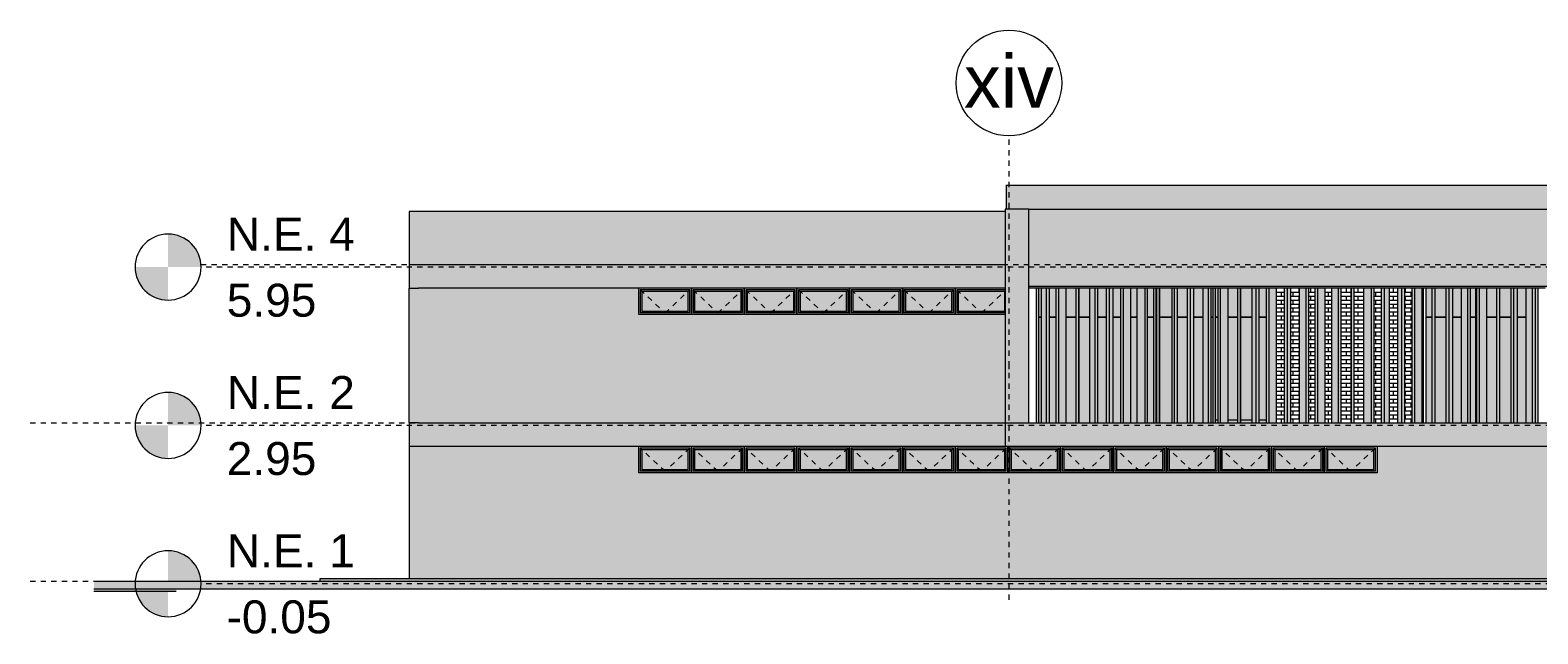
# Model space of a CAD drawing. Header units: metres. Extents: x 40 to 358, y -13 to 19.
# Drawn here: x 178.58 to 207.17, y -3 to 8.44 of the extents above; entities that cross this region are included whole.
import ezdxf

# ---------------------------------------------------------------- set-up
doc = ezdxf.new("R2010")
doc.units = ezdxf.units.M
for name, pattern in [('Eje', [0.015, 0.003, -0.003, 0.006, -0.003]), ('LineaDiscontinua-1_5mm', [0.003, 0.0015, -0.0015]), ('LíneaDeRejilla', [0.021, 0.012, -0.003, 0.003, -0.003])]:
    doc.linetypes.add(name, pattern=pattern)
for name, color, linetype, lineweight in [('A-MURO', 113, 'Continuous', 9), ('A-MURO-ACHU', 111, 'Continuous', 9), ('A-PISO', 51, 'Continuous', 9), ('A-PISO-ACHU', 8, 'Continuous', 9), ('A-TEXT-NIVL', 51, 'Continuous', 5), ('A-VENT', 1, 'Continuous', 5), ('A-VENT-CORT', 52, 'Continuous', 5), ('A-VENT-CORT-MARC', 51, 'Continuous', 5), ('S-REJI', 1, 'Continuous', 5), ('S-REJI-IDEN', 1, 'Continuous', 5)]:
    doc.layers.add(name, color=color, linetype=linetype, lineweight=lineweight)
doc.styles.add('Arial', font='arial.ttf', dxfattribs={"height": 0.625})
doc.styles.add('Arial_1', font='arial.ttf', dxfattribs={"height": 1})

# ---------------------------------------------------------------- blocks, each defined once
blk = doc.blocks.new('Ventana-1Cuerpo-Proyectante - 1000x500-1341010-Fachada Occidental-Via local')
at = {"layer": 'A-VENT'}
h = blk.add_hatch(color=256, dxfattribs=at)
h.paths.add_polyline_path([(-78.927, 0.05), (-78.927, 0.55), (-79.927, 0.55), (-79.927, 0.05), (-78.999, 0.05)], flags=0)
h.paths.add_polyline_path([(-78.999, 0.08), (-79.897, 0.08), (-79.897, 0.52), (-78.957, 0.52), (-78.957, 0.08)], flags=0)
h = blk.add_hatch(color=256, dxfattribs=at)
h.paths.add_polyline_path([(-78.999, 0.08), (-78.957, 0.08), (-78.957, 0.52), (-79.897, 0.52), (-79.897, 0.08)], flags=0)
h.paths.add_polyline_path([(-78.987, 0.11), (-79.867, 0.11), (-79.867, 0.49), (-78.987, 0.49), (-78.987, 0.195)], flags=0)
blk.add_hatch(color=256, dxfattribs=at).paths.add_polyline_path([(-79.487, 0.11), (-78.987, 0.11), (-78.987, 0.49), (-79.867, 0.49), (-79.867, 0.11)], flags=0)
for p, q in [((-79.927, 0.05), (-79.927, 0.55)), ((-79.897, 0.52), (-79.897, 0.08)), ((-78.957, 0.52), (-79.897, 0.52)), ((-79.867, 0.49), (-79.867, 0.11)), ((-78.987, 0.49), (-79.867, 0.49)), ((-78.987, 0.11), (-78.987, 0.49)), ((-78.957, 0.08), (-78.957, 0.52)), ((-78.927, 0.55), (-78.927, 0.05)), ((-78.957, 0.08), (-79.897, 0.08)), ((-78.987, 0.11), (-79.867, 0.11))]:
    blk.add_line(p, q, dxfattribs=at)
at = {"layer": 'A-VENT', "linetype": 'LineaDiscontinua-1_5mm'}
for p, q in [((-79.427, 0.08), (-79.897, 0.52)), ((-78.957, 0.52), (-79.427, 0.08))]:
    blk.add_line(p, q, dxfattribs=at)
blk = doc.blocks.new('Ventana-1Cuerpo-Proyectante - 1000x500-V789-Fachada Occidental-Via local')
at = {"layer": 'A-VENT'}
h = blk.add_hatch(color=256, dxfattribs=at)
h.paths.add_polyline_path([(-84.927, 0.05), (-84.927, 0.55), (-85.927, 0.55), (-85.927, 0.05)], flags=0)
h.paths.add_polyline_path([(-85.897, 0.08), (-85.897, 0.52), (-84.957, 0.52), (-84.957, 0.08)], flags=0)
h = blk.add_hatch(color=256, dxfattribs=at)
h.paths.add_polyline_path([(-84.987, 0.11), (-85.867, 0.11), (-85.867, 0.49), (-84.987, 0.49)], flags=0)
h.paths.add_polyline_path([(-85.397, 0.08), (-84.957, 0.08), (-84.957, 0.52), (-85.897, 0.52), (-85.897, 0.08)], flags=0)
blk.add_hatch(color=256, dxfattribs=at).paths.add_polyline_path([(-85.487, 0.11), (-84.987, 0.11), (-84.987, 0.49), (-85.867, 0.49), (-85.867, 0.11)], flags=0)
at = {"layer": 'A-VENT', "linetype": 'LineaDiscontinua-1_5mm'}
for p, q in [((-85.427, 0.08), (-85.897, 0.52)), ((-84.957, 0.52), (-85.427, 0.08))]:
    blk.add_line(p, q, dxfattribs=at)
at = {"layer": 'A-VENT'}
for p, q in [((-85.897, 0.52), (-85.897, 0.08)), ((-84.957, 0.52), (-85.897, 0.52)), ((-85.867, 0.49), (-85.867, 0.11)), ((-84.987, 0.49), (-85.867, 0.49)), ((-84.987, 0.11), (-84.987, 0.49)), ((-84.957, 0.08), (-84.957, 0.52)), ((-84.927, 0.55), (-84.927, 0.05)), ((-84.957, 0.08), (-85.897, 0.08)), ((-84.987, 0.11), (-85.867, 0.11))]:
    blk.add_line(p, q, dxfattribs=at)
blk = doc.blocks.new('Ventana-1Cuerpo-Proyectante - 1000x500-1353106-Fachada Occidental-Via local')
at = {"layer": 'A-VENT'}
for points in [[(-78.999, 3.05), (-78.978, 3.052), (-78.978, 3.08), (-79.897, 3.08), (-79.897, 3.52), (-78.978, 3.52), (-78.978, 3.55), (-79.927, 3.55), (-79.927, 3.05)], [(-78.987, 3.11), (-78.987, 3.49), (-79.867, 3.49), (-79.867, 3.11), (-78.999, 3.11)]]:
    blk.add_hatch(color=256, dxfattribs=at).paths.add_polyline_path(points, flags=0)
h = blk.add_hatch(color=256, dxfattribs=at)
h.paths.add_polyline_path([(-78.999, 3.08), (-78.978, 3.081), (-78.978, 3.52), (-79.897, 3.52), (-79.897, 3.08), (-79.457, 3.08)], flags=0)
h.paths.add_polyline_path([(-79.867, 3.11), (-79.867, 3.49), (-78.987, 3.49), (-78.987, 3.11), (-78.999, 3.11)], flags=0)
for p, q in [((-79.927, 3.05), (-79.927, 3.55)), ((-78.978, 3.52), (-79.897, 3.52)), ((-79.897, 3.52), (-79.897, 3.08)), ((-78.987, 3.49), (-79.867, 3.49)), ((-79.867, 3.49), (-79.867, 3.11)), ((-78.987, 3.11), (-78.987, 3.49)), ((-78.978, 3.08), (-79.897, 3.08)), ((-78.987, 3.11), (-79.867, 3.11))]:
    blk.add_line(p, q, dxfattribs=at)
at = {"layer": 'A-VENT', "linetype": 'LineaDiscontinua-1_5mm'}
for p, q in [((-79.897, 3.52), (-79.427, 3.08)), ((-79.427, 3.08), (-78.978, 3.501))]:
    blk.add_line(p, q, dxfattribs=at)
blk = doc.blocks.new('Ventana-1Cuerpo-Proyectante - 1000x500-V790-Fachada Occidental-Via local')
at = {"layer": 'A-VENT'}
h = blk.add_hatch(color=256, dxfattribs=at)
h.paths.add_polyline_path([(-80.927, 3.05), (-79.927, 3.05), (-79.927, 3.55), (-80.927, 3.55)], flags=0)
h.paths.add_polyline_path([(-80.897, 3.08), (-80.897, 3.52), (-79.957, 3.52), (-79.957, 3.08)], flags=0)
h = blk.add_hatch(color=256, dxfattribs=at)
h.paths.add_polyline_path([(-80.457, 3.08), (-79.957, 3.08), (-79.957, 3.52), (-80.897, 3.52), (-80.897, 3.08)], flags=0)
h.paths.add_polyline_path([(-80.867, 3.11), (-80.867, 3.49), (-79.987, 3.49), (-79.987, 3.11), (-80.367, 3.11)], flags=0)
blk.add_hatch(color=256, dxfattribs=at).paths.add_polyline_path([(-80.487, 3.11), (-79.987, 3.11), (-79.987, 3.49), (-80.867, 3.49), (-80.867, 3.11)], flags=0)
for p, q in [((-80.927, 3.05), (-80.927, 3.55)), ((-79.957, 3.52), (-80.897, 3.52)), ((-80.897, 3.52), (-80.897, 3.08)), ((-79.987, 3.49), (-80.867, 3.49)), ((-80.867, 3.49), (-80.867, 3.11)), ((-79.987, 3.11), (-79.987, 3.49)), ((-79.957, 3.08), (-79.957, 3.52)), ((-79.927, 3.55), (-79.927, 3.05)), ((-79.957, 3.08), (-80.897, 3.08)), ((-79.987, 3.11), (-80.867, 3.11))]:
    blk.add_line(p, q, dxfattribs=at)
at = {"layer": 'A-VENT', "linetype": 'LineaDiscontinua-1_5mm'}
for p, q in [((-80.897, 3.52), (-80.427, 3.08)), ((-80.427, 3.08), (-79.957, 3.52))]:
    blk.add_line(p, q, dxfattribs=at)
blk = doc.blocks.new('Ventana-1Cuerpo-Proyectante - 1000x500-V791-Fachada Occidental-Via local')
at = {"layer": 'A-VENT'}
h = blk.add_hatch(color=256, dxfattribs=at)
h.paths.add_polyline_path([(-85.928, 3.05), (-84.928, 3.05), (-84.928, 3.55), (-85.928, 3.55)], flags=0)
h.paths.add_polyline_path([(-85.898, 3.08), (-85.898, 3.52), (-84.958, 3.52), (-84.958, 3.08)], flags=0)
h = blk.add_hatch(color=256, dxfattribs=at)
h.paths.add_polyline_path([(-85.458, 3.08), (-84.958, 3.08), (-84.958, 3.52), (-85.898, 3.52), (-85.898, 3.08)], flags=0)
h.paths.add_polyline_path([(-85.868, 3.11), (-85.868, 3.49), (-84.988, 3.49), (-84.988, 3.11), (-85.368, 3.11)], flags=0)
blk.add_hatch(color=256, dxfattribs=at).paths.add_polyline_path([(-85.488, 3.11), (-84.988, 3.11), (-84.988, 3.49), (-85.868, 3.49), (-85.868, 3.11)], flags=0)
at = {"layer": 'A-VENT', "linetype": 'LineaDiscontinua-1_5mm'}
for p, q in [((-85.898, 3.52), (-85.428, 3.08)), ((-85.428, 3.08), (-84.958, 3.52))]:
    blk.add_line(p, q, dxfattribs=at)
at = {"layer": 'A-VENT'}
for p, q in [((-84.958, 3.52), (-85.898, 3.52)), ((-85.898, 3.52), (-85.898, 3.08)), ((-84.988, 3.49), (-85.868, 3.49)), ((-85.868, 3.49), (-85.868, 3.11)), ((-84.988, 3.11), (-84.988, 3.49)), ((-84.958, 3.08), (-84.958, 3.52)), ((-84.928, 3.55), (-84.928, 3.05)), ((-84.958, 3.08), (-85.898, 3.08)), ((-84.988, 3.11), (-85.868, 3.11))]:
    blk.add_line(p, q, dxfattribs=at)
blk = doc.blocks.new('muro inclinado1 - muro inclinado-1370344-Fachada Occidental-Via local')
at = {"layer": 'A-MURO'}
blk.add_hatch(color=256, dxfattribs=at).paths.add_polyline_path([(-27.22, 3.582), (-27.032, 3.582), (-27.032, 5.05), (-78.528, 5.05), (-78.528, 3.582), (-29.685, 3.582)], flags=0)
for p, q in [((-78.528, 3.582), (-78.528, 5.05)), ((-78.528, 5.05), (-27.032, 5.05)), ((-27.032, 3.582), (-78.528, 3.582))]:
    blk.add_line(p, q, dxfattribs=at)
blk = doc.blocks.new('Panel de sistema - Vidrio-10-1731942-Fachada Occidental-Via local')
at = {"layer": 'A-VENT-CORT'}
h = blk.add_hatch(color=256, dxfattribs=at)
h.paths.add_polyline_path([(-78.338, 1), (-78.298, 1), (-78.298, 3), (-78.338, 3), (-78.338, 2.598)], flags=0)
h.paths.add_polyline_path([(-78.146, 1), (-78.01, 1), (-78.01, 3), (-78.146, 3), (-78.146, 2.598)], flags=0)
h.paths.add_polyline_path([(-77.82, 1), (-77.633, 1), (-77.633, 3), (-77.82, 3), (-77.82, 2.598)], flags=0)
h.paths.add_polyline_path([(-77.583, 1), (-77.378, 1), (-77.378, 3), (-77.583, 3), (-77.583, 2.598)], flags=0)
for p, q in [((-78.298, 3), (-78.338, 3)), ((-78.01, 3), (-78.146, 3)), ((-77.633, 3), (-77.82, 3)), ((-77.378, 3), (-77.583, 3))]:
    blk.add_line(p, q, dxfattribs=at)
blk = doc.blocks.new('Panel de sistema - Vidrio-10-V812-Fachada Occidental-Via local')
at = {"layer": 'A-VENT-CORT'}
h = blk.add_hatch(color=256, dxfattribs=at)
h.paths.add_polyline_path([(-77.056, 1), (-77.056, 3), (-77.225, 3), (-77.225, 1)], flags=0)
h.paths.add_polyline_path([(-76.934, 1), (-76.783, 1), (-76.783, 3), (-76.934, 3), (-76.934, 2.598)], flags=0)
h.paths.add_polyline_path([(-76.593, 1), (-76.479, 1), (-76.479, 3), (-76.593, 3), (-76.593, 2.598)], flags=0)
h.paths.add_polyline_path([(-76.163, 1), (-76.163, 3), (-76.283, 3), (-76.283, 1)], flags=0)
for p, q in [((-77.056, 3), (-77.225, 3)), ((-76.783, 3), (-76.934, 3)), ((-76.479, 3), (-76.593, 3)), ((-76.163, 3), (-76.283, 3))]:
    blk.add_line(p, q, dxfattribs=at)
blk = doc.blocks.new('Panel de sistema - Vidrio-10-V813-Fachada Occidental-Via local')
at = {"layer": 'A-VENT-CORT'}
h = blk.add_hatch(color=256, dxfattribs=at)
h.paths.add_polyline_path([(-76.113, 1), (-76.1, 1), (-76.1, 3), (-76.113, 3), (-76.113, 2.598)], flags=0)
h.paths.add_polyline_path([(-75.078, 1), (-75.038, 1), (-75.038, 3), (-75.078, 3), (-75.078, 2.598)], flags=0)
h.paths.add_polyline_path([(-75.231, 1), (-75.231, 3), (-75.4, 3), (-75.4, 1)], flags=0)
h.paths.add_polyline_path([(-76.05, 1), (-75.82, 1), (-75.82, 3), (-76.05, 3), (-76.05, 2.598)], flags=0)
h.paths.add_polyline_path([(-75.522, 1), (-75.522, 3), (-75.715, 3), (-75.715, 1)], flags=0)
for p, q in [((-76.1, 3), (-76.113, 3)), ((-75.82, 3), (-76.05, 3)), ((-75.522, 3), (-75.715, 3)), ((-75.231, 3), (-75.4, 3)), ((-75.038, 3), (-75.078, 3))]:
    blk.add_line(p, q, dxfattribs=at)
blk = doc.blocks.new('Panel de sistema - Vidrio-10-1731933-Fachada Occidental-Via local')
at = {"layer": 'A-VENT-CORT'}
h = blk.add_hatch(color=256, dxfattribs=at)
h.paths.add_polyline_path([(-74.988, 1.05), (-74.943, 1.05), (-74.943, 3), (-74.988, 3), (-74.988, 2.598)], flags=0)
h.paths.add_polyline_path([(-74.752, 1.05), (-74.566, 1.05), (-74.566, 3), (-74.752, 3), (-74.752, 2.598)], flags=0)
h.paths.add_polyline_path([(-74.067, 1.05), (-74.022, 1.05), (-74.022, 3), (-74.169, 3), (-74.169, 1.05)], flags=0)
h.paths.add_polyline_path([(-74.516, 1.05), (-74.299, 1.05), (-74.299, 3), (-74.516, 3), (-74.516, 2.598)], flags=0)
for p, q in [((-74.943, 3), (-74.988, 3)), ((-74.566, 3), (-74.752, 3)), ((-74.299, 3), (-74.516, 3)), ((-74.022, 3), (-74.169, 3))]:
    blk.add_line(p, q, dxfattribs=at)
blk = doc.blocks.new('Panel de sistema - Vidrio-10-1731938-Fachada Occidental-Via local')
at = {"layer": 'A-VENT-CORT'}
h = blk.add_hatch(color=256, dxfattribs=at)
h.paths.add_polyline_path([(-78.338, 3), (-78.298, 3), (-78.298, 3.55), (-78.338, 3.55)], flags=0)
h.paths.add_polyline_path([(-78.146, 3), (-78.01, 3), (-78.01, 3.55), (-78.146, 3.55)], flags=0)
h.paths.add_polyline_path([(-77.378, 3), (-77.378, 3.55), (-77.583, 3.55), (-77.583, 3)], flags=0)
h.paths.add_polyline_path([(-77.633, 3), (-77.633, 3.55), (-77.82, 3.55), (-77.82, 3)], flags=0)
for p, q in [((-78.338, 3), (-78.298, 3)), ((-78.146, 3), (-78.01, 3)), ((-77.82, 3), (-77.633, 3)), ((-77.583, 3), (-77.378, 3))]:
    blk.add_line(p, q, dxfattribs=at)
blk = doc.blocks.new('Panel de sistema - Vidrio-10-V814-Fachada Occidental-Via local')
at = {"layer": 'A-VENT-CORT'}
h = blk.add_hatch(color=256, dxfattribs=at)
h.paths.add_polyline_path([(-77.056, 3), (-77.056, 3.55), (-77.225, 3.55), (-77.225, 3)], flags=0)
h.paths.add_polyline_path([(-76.934, 3), (-76.783, 3), (-76.783, 3.55), (-76.934, 3.55)], flags=0)
h.paths.add_polyline_path([(-76.163, 3), (-76.163, 3.55), (-76.283, 3.55), (-76.283, 3)], flags=0)
h.paths.add_polyline_path([(-76.479, 3), (-76.479, 3.55), (-76.593, 3.55), (-76.593, 3), (-76.533, 3)], flags=0)
for p, q in [((-77.225, 3), (-77.056, 3)), ((-76.934, 3), (-76.783, 3)), ((-76.593, 3), (-76.479, 3)), ((-76.283, 3), (-76.163, 3))]:
    blk.add_line(p, q, dxfattribs=at)
blk = doc.blocks.new('Panel de sistema - Vidrio-10-V815-Fachada Occidental-Via local')
at = {"layer": 'A-VENT-CORT'}
h = blk.add_hatch(color=256, dxfattribs=at)
h.paths.add_polyline_path([(-75.715, 3), (-75.522, 3), (-75.522, 3.55), (-75.715, 3.55)], flags=0)
h.paths.add_polyline_path([(-76.1, 3), (-76.1, 3.55), (-76.113, 3.55), (-76.113, 3)], flags=0)
h.paths.add_polyline_path([(-75.038, 3), (-75.038, 3.55), (-75.078, 3.55), (-75.078, 3)], flags=0)
h.paths.add_polyline_path([(-76.05, 3), (-75.82, 3), (-75.82, 3.55), (-76.05, 3.55)], flags=0)
h.paths.add_polyline_path([(-75.231, 3), (-75.231, 3.55), (-75.4, 3.55), (-75.4, 3)], flags=0)
for p, q in [((-76.113, 3), (-76.1, 3)), ((-76.05, 3), (-75.82, 3)), ((-75.715, 3), (-75.522, 3)), ((-75.4, 3), (-75.231, 3)), ((-75.078, 3), (-75.038, 3))]:
    blk.add_line(p, q, dxfattribs=at)
blk = doc.blocks.new('Panel de sistema - Vidrio-10-V816-Fachada Occidental-Via local')
at = {"layer": 'A-VENT-CORT'}
h = blk.add_hatch(color=256, dxfattribs=at)
h.paths.add_polyline_path([(-74.022, 3), (-74.022, 3.55), (-74.169, 3.55), (-74.169, 3), (-74.067, 3)], flags=0)
h.paths.add_polyline_path([(-74.988, 3), (-74.943, 3), (-74.943, 3.55), (-74.988, 3.55)], flags=0)
h.paths.add_polyline_path([(-74.752, 3), (-74.566, 3), (-74.566, 3.55), (-74.752, 3.55)], flags=0)
h.paths.add_polyline_path([(-74.516, 3), (-74.299, 3), (-74.299, 3.55), (-74.516, 3.55)], flags=0)
for p, q in [((-74.988, 3), (-74.943, 3)), ((-74.752, 3), (-74.566, 3)), ((-74.516, 3), (-74.299, 3)), ((-74.169, 3), (-74.022, 3))]:
    blk.add_line(p, q, dxfattribs=at)
blk = doc.blocks.new('Montante rectangular - 50x150-V817-Fachada Occidental-Via local')
at = {"layer": 'A-VENT-CORT-MARC'}
blk.add_hatch(color=256, dxfattribs=at).paths.add_polyline_path([(-76.113, 3), (-76.113, 3.55), (-76.163, 3.55), (-76.163, 3)], flags=0)
for p, q in [((-76.163, 3.55), (-76.163, 3)), ((-76.113, 3), (-76.113, 3.55))]:
    blk.add_line(p, q, dxfattribs=at)
blk = doc.blocks.new('Montante rectangular - 50x150-V818-Fachada Occidental-Via local')
at = {"layer": 'A-VENT-CORT-MARC'}
blk.add_hatch(color=256, dxfattribs=at).paths.add_polyline_path([(-76.113, 1), (-76.113, 3), (-76.163, 3), (-76.163, 1)], flags=0)
for p, q in [((-76.163, 3), (-76.163, 1)), ((-76.113, 1), (-76.113, 3))]:
    blk.add_line(p, q, dxfattribs=at)
blk = doc.blocks.new('Montante rectangular - 50x150-1731929-Fachada Occidental-Via local')
at = {"layer": 'A-VENT-CORT-MARC'}
blk.add_hatch(color=256, dxfattribs=at).paths.add_polyline_path([(-74.988, 1), (-74.988, 3), (-75.038, 3), (-75.038, 1)], flags=0)
for p, q in [((-75.038, 3), (-75.038, 1)), ((-74.988, 1), (-74.988, 3))]:
    blk.add_line(p, q, dxfattribs=at)
blk = doc.blocks.new('Panel de sistema - Vidrio-10-V819-Fachada Occidental-Via local')
at = {"layer": 'A-VENT-CORT'}
h = blk.add_hatch(color=256, dxfattribs=at)
h.paths.add_polyline_path([(-69.844, 1), (-69.659, 1), (-69.659, 3), (-69.844, 3), (-69.844, 2.598)], flags=0)
h.paths.add_polyline_path([(-68.931, 1), (-68.928, 1), (-68.928, 3), (-68.931, 3), (-68.931, 2.598)], flags=0)
h.paths.add_polyline_path([(-69.106, 1), (-69.106, 3), (-69.264, 3), (-69.264, 1), (-69.136, 1)], flags=0)
h.paths.add_polyline_path([(-69.605, 1), (-69.387, 1), (-69.387, 3), (-69.605, 3), (-69.605, 2.598)], flags=0)
for p, q in [((-69.659, 3), (-69.844, 3)), ((-69.387, 3), (-69.605, 3)), ((-69.106, 3), (-69.264, 3)), ((-68.928, 3), (-68.931, 3))]:
    blk.add_line(p, q, dxfattribs=at)
blk = doc.blocks.new('Panel de sistema - Vidrio-10-V820-Fachada Occidental-Via local')
at = {"layer": 'A-VENT-CORT'}
h = blk.add_hatch(color=256, dxfattribs=at)
h.paths.add_polyline_path([(-69.264, 3), (-69.106, 3), (-69.106, 3.55), (-69.264, 3.55)], flags=0)
h.paths.add_polyline_path([(-68.928, 3), (-68.928, 3.55), (-68.931, 3.55), (-68.931, 3)], flags=0)
h.paths.add_polyline_path([(-69.659, 3), (-69.659, 3.55), (-69.844, 3.55), (-69.844, 3)], flags=0)
h.paths.add_polyline_path([(-69.605, 3), (-69.387, 3), (-69.387, 3.55), (-69.605, 3.55)], flags=0)
for p, q in [((-69.844, 3), (-69.659, 3)), ((-69.605, 3), (-69.387, 3)), ((-69.264, 3), (-69.106, 3)), ((-68.931, 3), (-68.928, 3))]:
    blk.add_line(p, q, dxfattribs=at)
blk = doc.blocks.new('Panel de sistema - Vidrio-10-1115117-Fachada Occidental-Via local')
at = {"layer": 'A-VENT-CORT'}
h = blk.add_hatch(color=256, dxfattribs=at)
h.paths.add_polyline_path([(-71.003, 1), (-70.886, 1), (-70.886, 3), (-71.003, 3), (-71.003, 2.598)], flags=0)
h.paths.add_polyline_path([(-70.158, 1), (-70.053, 1), (-70.053, 3), (-70.158, 3), (-70.158, 2.598)], flags=0)
h.paths.add_polyline_path([(-70.333, 1), (-70.333, 3), (-70.491, 3), (-70.491, 1)], flags=0)
h.paths.add_polyline_path([(-70.833, 1), (-70.614, 1), (-70.614, 3), (-70.833, 3), (-70.833, 2.598)], flags=0)
for p, q in [((-70.886, 3), (-71.003, 3)), ((-71.003, 3), (-71.003, 1)), ((-70.614, 3), (-70.833, 3)), ((-70.333, 3), (-70.491, 3)), ((-70.053, 3), (-70.158, 3)), ((-70.053, 1), (-70.053, 3))]:
    blk.add_line(p, q, dxfattribs=at)
blk = doc.blocks.new('Panel de sistema - Vidrio-10-1289963-Fachada Occidental-Via local')
at = {"layer": 'A-VENT-CORT'}
h = blk.add_hatch(color=256, dxfattribs=at)
h.paths.add_polyline_path([(-70.491, 3), (-70.333, 3), (-70.333, 3.55), (-70.491, 3.55)], flags=0)
h.paths.add_polyline_path([(-70.886, 3), (-70.886, 3.55), (-71.003, 3.55), (-71.003, 3)], flags=0)
h.paths.add_polyline_path([(-70.053, 3), (-70.053, 3.55), (-70.158, 3.55), (-70.158, 3)], flags=0)
h.paths.add_polyline_path([(-70.833, 3), (-70.614, 3), (-70.614, 3.55), (-70.833, 3.55)], flags=0)
for p, q in [((-71.003, 3.55), (-71.003, 3)), ((-70.053, 3), (-70.053, 3.55)), ((-71.003, 3), (-70.886, 3)), ((-70.833, 3), (-70.614, 3)), ((-70.491, 3), (-70.333, 3)), ((-70.158, 3), (-70.053, 3))]:
    blk.add_line(p, q, dxfattribs=at)
blk = doc.blocks.new('Montante rectangular - 50x150-V821-Fachada Occidental-Via local')
at = {"layer": 'A-VENT-CORT-MARC'}
blk.add_hatch(color=256, dxfattribs=at).paths.add_polyline_path([(-68.878, 3), (-68.878, 3.55), (-68.928, 3.55), (-68.928, 3)], flags=0)
for p, q in [((-68.928, 3.55), (-68.928, 3)), ((-68.878, 3.55), (-68.878, 3))]:
    blk.add_line(p, q, dxfattribs=at)
blk = doc.blocks.new('Montante rectangular - 50x150-V822-Fachada Occidental-Via local')
at = {"layer": 'A-VENT-CORT-MARC'}
blk.add_hatch(color=256, dxfattribs=at).paths.add_polyline_path([(-68.878, 1), (-68.878, 3), (-68.928, 3), (-68.928, 1)], flags=0)
for p, q in [((-68.928, 3), (-68.928, 1)), ((-68.878, 3), (-68.878, 1))]:
    blk.add_line(p, q, dxfattribs=at)
blk = doc.blocks.new('Montante rectangular - 50x150-1532670-Fachada Occidental-Via local')
at = {"layer": 'A-VENT-CORT-MARC'}
h = blk.add_hatch(color=256, dxfattribs=at)
h.paths.add_polyline_path([(-74.516, 1), (-74.299, 1), (-74.299, 1.05), (-74.516, 1.05)], flags=0)
h.paths.add_polyline_path([(-74.022, 1), (-74.022, 1.05), (-74.169, 1.05), (-74.169, 1), (-74.067, 1)], flags=0)
h.paths.add_polyline_path([(-74.943, 1), (-74.943, 1.05), (-74.988, 1.05), (-74.988, 1)], flags=0)
h.paths.add_polyline_path([(-74.752, 1), (-74.566, 1), (-74.566, 1.05), (-74.752, 1.05)], flags=0)
for p, q in [((-74.988, 1), (-74.988, 1.05)), ((-74.943, 1.05), (-74.988, 1.05)), ((-74.566, 1.05), (-74.752, 1.05)), ((-74.299, 1.05), (-74.516, 1.05)), ((-74.022, 1.05), (-74.169, 1.05))]:
    blk.add_line(p, q, dxfattribs=at)
blk = doc.blocks.new('Montante rectangular - 50x150-1351389-Fachada Occidental-Via local')
at = {"layer": 'A-VENT-CORT-MARC'}
blk.add_hatch(color=256, dxfattribs=at).paths.add_polyline_path([(-78.388, 1), (-78.338, 1), (-78.338, 3), (-78.388, 3), (-78.388, 2.598)], flags=0)
for p, q in [((-78.388, 3), (-78.388, 1)), ((-78.338, 1), (-78.338, 3))]:
    blk.add_line(p, q, dxfattribs=at)
blk = doc.blocks.new('Montante rectangular - 50x150-1489526-Fachada Occidental-Via local')
at = {"layer": 'A-VENT-CORT-MARC'}
blk.add_hatch(color=256, dxfattribs=at).paths.add_polyline_path([(-78.338, 3), (-78.338, 3.55), (-78.388, 3.55), (-78.388, 3)], flags=0)
for p, q in [((-78.388, 3.55), (-78.388, 3)), ((-78.338, 3), (-78.338, 3.55))]:
    blk.add_line(p, q, dxfattribs=at)
blk = doc.blocks.new('Ventana-1Cuerpo-Proyectante - 1000x500-V823-Fachada Occidental-Via local')
at = {"layer": 'A-VENT'}
h = blk.add_hatch(color=256, dxfattribs=at)
h.paths.add_polyline_path([(-72.927, 0.05), (-71.927, 0.05), (-71.927, 0.55), (-72.927, 0.55), (-72.927, 0.195)], flags=0)
h.paths.add_polyline_path([(-72.897, 0.08), (-72.897, 0.52), (-71.957, 0.52), (-71.957, 0.08), (-72.834, 0.08)], flags=0)
h = blk.add_hatch(color=256, dxfattribs=at)
h.paths.add_polyline_path([(-72.834, 0.08), (-71.957, 0.08), (-71.957, 0.52), (-72.897, 0.52), (-72.897, 0.08)], flags=0)
h.paths.add_polyline_path([(-72.867, 0.11), (-72.867, 0.49), (-71.987, 0.49), (-71.987, 0.11), (-72.834, 0.11)], flags=0)
blk.add_hatch(color=256, dxfattribs=at).paths.add_polyline_path([(-71.987, 0.11), (-71.987, 0.49), (-72.867, 0.49), (-72.867, 0.11), (-72.367, 0.11)], flags=0)
for p, q in [((-72.927, 0.05), (-72.927, 0.55)), ((-72.897, 0.52), (-72.897, 0.08)), ((-71.957, 0.52), (-72.897, 0.52)), ((-72.867, 0.49), (-72.867, 0.11)), ((-71.987, 0.49), (-72.867, 0.49)), ((-71.987, 0.11), (-71.987, 0.49)), ((-71.957, 0.08), (-71.957, 0.52)), ((-71.957, 0.08), (-72.897, 0.08)), ((-71.987, 0.11), (-72.867, 0.11))]:
    blk.add_line(p, q, dxfattribs=at)
at = {"layer": 'A-VENT', "linetype": 'LineaDiscontinua-1_5mm'}
for p, q in [((-72.427, 0.08), (-72.897, 0.52)), ((-71.957, 0.52), (-72.427, 0.08))]:
    blk.add_line(p, q, dxfattribs=at)
blk = doc.blocks.new('Level - 5mm-546738-Fachada Occidental-Via local')
at = {"layer": 'A-TEXT-NIVL'}
h = blk.add_hatch(color=256, dxfattribs=at)
edge = h.paths.add_edge_path(flags=0)
edge.add_line((-18.402, 1), (-19.027, 1))
edge.add_arc((-18.402, 1), 0.625, 90, 180, ccw=False)
edge.add_line((-18.402, 1.625), (-18.402, 1))
h = blk.add_hatch(color=256, dxfattribs=at)
edge = h.paths.add_edge_path(flags=0)
edge.add_line((-18.402, 0.375), (-18.402, 1))
edge.add_line((-18.402, 1), (-17.777, 1))
edge.add_arc((-18.402, 1), 0.625, 270, 360, ccw=False)
blk.add_circle((-18.402, 1), 0.625, dxfattribs=at)
blk = doc.blocks.new('Grid - 4mm-563819-Fachada Occidental-Via local')
at = {"layer": 'S-REJI-IDEN'}
blk.add_circle((-38.884, 7.438), 1, dxfattribs=at)

msp = doc.modelspace()

# ---------------------------------------------------------------- hatches: boundary and pattern name
at = {"layer": 'A-MURO-ACHU'}
for points in [[(185.769, 4), (197.069, 4), (197.069, 5), (185.769, 5)], [(197.519, 1), (197.519, 5.05), (197.069, 5.05), (197.069, 1)], [(185.941, 1), (185.941, 3.55), (185.769, 3.55), (185.769, 1)], [(189.651, 1), (197.069, 1), (197.069, 3.05), (190.119, 3.05), (190.119, 3.55), (185.941, 3.55), (185.941, 1)], [(197.854, 1), (197.854, 3.55), (197.748, 3.55), (197.748, 1)], [(197.901, 1), (197.901, 3.55), (197.854, 3.55), (197.854, 1)], [(198.08, 1), (198.08, 3.55), (198.036, 3.55), (198.036, 1)], [(198.226, 1), (198.226, 3.55), (198.08, 3.55), (198.08, 1)], [(198.463, 1), (198.463, 3.55), (198.413, 3.55), (198.413, 1)], [(198.774, 1), (198.774, 3.55), (198.668, 3.55), (198.668, 1)], [(198.821, 1), (198.821, 3.55), (198.774, 3.55), (198.774, 1)], [(199.039, 1), (199.039, 3.55), (198.99, 3.55), (198.99, 1)], [(199.113, 1), (199.113, 3.55), (199.039, 3.55), (199.039, 1)], [(199.307, 1), (199.307, 3.55), (199.263, 3.55), (199.263, 1)], [(199.453, 1), (199.453, 3.55), (199.307, 3.55), (199.307, 1)], [(199.72, 1), (199.72, 3.55), (199.567, 3.55), (199.567, 1)], [(199.763, 1), (199.763, 3.55), (199.72, 3.55), (199.72, 1)], [(199.997, 1), (199.997, 3.55), (199.947, 3.55), (199.947, 1)], [(200.282, 1), (200.282, 3.55), (200.226, 3.55), (200.226, 1)], [(200.331, 1), (200.331, 3.55), (200.282, 3.55), (200.282, 1)], [(200.573, 1), (200.573, 3.55), (200.524, 3.55), (200.524, 1)], [(200.647, 1), (200.647, 3.55), (200.573, 3.55), (200.573, 1)], [(200.922, 1), (200.922, 3.55), (200.816, 3.55), (200.816, 1)], [(200.969, 1), (200.969, 3.55), (200.922, 3.55), (200.922, 1)], [(201.147, 1), (201.147, 3.55), (201.104, 3.55), (201.104, 1)], [(201.294, 1), (201.294, 3.55), (201.147, 3.55), (201.147, 1)], [(201.531, 1), (201.531, 3.55), (201.481, 3.55), (201.481, 1)], [(201.829, 1), (201.829, 3.55), (201.748, 3.55), (201.748, 1)], [(201.877, 1), (201.877, 3.55), (201.829, 3.55), (201.829, 1)], [(202.068, 1), (202.068, 3.55), (202.024, 3.55), (202.024, 1)], [(202.214, 1), (202.214, 3.55), (202.068, 3.55), (202.068, 1)], [(202.413, 1), (202.413, 3.55), (202.365, 3.55), (202.365, 1)], [(202.487, 1), (202.487, 3.55), (202.413, 3.55), (202.413, 1)], [(202.775, 1), (202.775, 3.55), (202.645, 3.55), (202.645, 1)], [(202.82, 1), (202.82, 3.55), (202.775, 3.55), (202.775, 1)], [(202.988, 1), (202.988, 3.55), (202.944, 3.55), (202.944, 1)], [(203.135, 1), (203.135, 3.55), (202.988, 3.55), (202.988, 1)], [(203.389, 1), (203.389, 3.55), (203.259, 3.55), (203.259, 1)], [(203.434, 1), (203.434, 3.55), (203.389, 3.55), (203.389, 1)], [(203.63, 1), (203.63, 3.55), (203.626, 3.55), (203.626, 1)], [(203.68, 1), (203.68, 3.55), (203.63, 3.55), (203.63, 1)], [(204.015, 1), (204.015, 3.55), (203.862, 3.55), (203.862, 1)], [(204.058, 1), (204.058, 3.55), (204.015, 3.55), (204.015, 1)], [(204.254, 1), (204.254, 3.55), (204.205, 3.55), (204.205, 1)], [(204.254, 1), (204.358, 1), (204.358, 3.55), (204.254, 3.55), (204.254, 2.598)], [(204.59, 1), (204.59, 3.55), (204.509, 3.55), (204.509, 1)], [(204.638, 1), (204.638, 3.55), (204.59, 3.55), (204.59, 1)], [(204.829, 1), (204.829, 3.55), (204.785, 3.55), (204.785, 1)], [(204.975, 1), (204.975, 3.55), (204.829, 3.55), (204.829, 1)], [(205.164, 1), (205.164, 3.55), (205.16, 3.55), (205.16, 1)], [(205.214, 1), (205.214, 3.55), (205.164, 3.55), (205.164, 1)], [(205.481, 1), (205.481, 3.55), (205.433, 3.55), (205.433, 1)], [(205.555, 1), (205.555, 3.55), (205.481, 3.55), (205.481, 1)], [(205.843, 1), (205.843, 3.55), (205.713, 3.55), (205.713, 1)], [(205.888, 1), (205.888, 3.55), (205.843, 3.55), (205.843, 1)], [(206.056, 1), (206.056, 3.55), (206.012, 3.55), (206.012, 1)], [(206.203, 1), (206.203, 3.55), (206.056, 3.55), (206.056, 1)], [(206.391, 1), (206.391, 3.55), (206.387, 3.55), (206.387, 1)], [(206.441, 1), (206.441, 3.55), (206.391, 3.55), (206.391, 1)], [(206.708, 1), (206.708, 3.55), (206.66, 3.55), (206.66, 1)], [(206.782, 1), (206.782, 3.55), (206.708, 3.55), (206.708, 1)], [(207.07, 1), (207.07, 3.55), (206.94, 3.55), (206.94, 1)], [(207.115, 1), (207.115, 3.55), (207.07, 3.55), (207.07, 1)], [(185.941, 1), (185.941, 1), (185.941, 2.598)], [(185.946, -1.95), (185.946, 0.55), (185.774, 0.55), (185.774, -1.95)], [(186.048, -1.95), (207.491, -1.95), (207.491, 0.55), (204.119, 0.55), (204.119, 0.05), (190.119, 0.05), (190.119, 0.55), (185.946, 0.55), (185.946, -1.95)]]:
    msp.add_hatch(color=256, dxfattribs=at).paths.add_polyline_path(points, flags=0)
at = {"layer": 'A-MURO-ACHU', "lineweight": 5}
h = msp.add_hatch(dxfattribs=at)
h.set_pattern_fill('FP_12', color=256, style=0, pattern_type=2)
h.set_pattern_definition([(0, (204.99344, 1), (0, 0.075), []), (90, (204.99344, 1), (-0.112, 0.075), [0.075, -0.075])])
h.paths.add_polyline_path([(202.214, 1), (202.365, 1), (202.365, 3.55), (202.214, 3.55), (202.214, 2.598)], flags=0)
h.paths.add_polyline_path([(204.975, 1), (204.994, 1), (204.994, 3.55), (204.975, 3.55), (204.975, 1.073)], flags=0)
h.paths.add_polyline_path([(202.487, 1), (202.645, 1), (202.645, 3.55), (202.487, 3.55), (202.487, 2.598)], flags=0)
h.paths.add_polyline_path([(203.626, 1), (203.626, 3.55), (203.434, 3.55), (203.434, 1)], flags=0)
h.paths.add_polyline_path([(204.785, 1), (204.785, 3.55), (204.638, 3.55), (204.638, 1)], flags=0)
h.paths.add_polyline_path([(202.82, 1), (202.944, 1), (202.944, 3.55), (202.82, 3.55), (202.82, 2.598)], flags=0)
h.paths.add_polyline_path([(203.135, 1), (203.259, 1), (203.259, 3.55), (203.135, 3.55), (203.135, 2.415)], flags=0)
h.paths.add_polyline_path([(204.509, 1), (204.509, 3.55), (204.358, 3.55), (204.358, 1), (204.445, 1)], flags=0)
h.paths.add_polyline_path([(204.058, 1), (204.205, 1), (204.205, 3.55), (204.058, 3.55), (204.058, 1.3)], flags=0)
h.paths.add_polyline_path([(203.862, 1), (203.862, 3.55), (203.68, 3.55), (203.68, 1)], flags=0)
at = {"layer": 'A-PISO'}
for points in [[(197.069, 0.55), (249.465, 0.55), (249.465, 1), (197.069, 1), (197.069, 0.996)], [(214.308, -2.15), (215.339, -2.15), (215.339, -2), (179.788, -2), (179.788, -2.15), (209.376, -2.15)], [(199.514, -2), (215.465, -2), (215.465, -1.95), (184.079, -1.95), (184.079, -2), (194.582, -2)], [(181.349, -2.2), (181.349, -2.15), (179.788, -2.15), (179.788, -2.2)]]:
    msp.add_hatch(color=256, dxfattribs=at).paths.add_polyline_path(points, flags=0)
at = {"layer": 'A-PISO-ACHU'}
for points in [[(249.015, 5.05), (249.472, 5.05), (249.47, 5.5), (197.089, 5.5), (197.089, 5.05), (248.827, 5.05)], [(193.349, 3.55), (197.069, 3.55), (197.069, 4), (185.769, 4), (185.769, 3.55), (192.117, 3.55)], [(194.582, 0.55), (197.069, 0.55), (197.069, 1), (185.769, 1), (185.769, 0.55), (193.349, 0.55)]]:
    msp.add_hatch(color=256, dxfattribs=at).paths.add_polyline_path(points, flags=0)
h = msp.add_hatch(color=256, dxfattribs=at)
h.paths.add_polyline_path([(227.281, 3.55), (227.281, 3.582), (209.569, 3.582), (209.569, 3.55), (219.239, 3.55)], flags=0)
h.paths.add_polyline_path([(198.036, 3.55), (209.371, 3.55), (209.371, 3.582), (197.519, 3.582), (197.519, 3.55), (197.901, 3.55)], flags=0)

# ---------------------------------------------------------------- linework, layer by layer
at = {"layer": 'A-MURO'}
for p, q in [((197.069, 5), (185.769, 5)), ((185.769, 5), (185.769, 4)), ((197.089, 5.05), (197.069, 5.05)), ((197.069, 5.05), (197.069, 1)), ((197.519, 1), (197.519, 5.05)), ((185.769, 4), (197.069, 4)), ((185.769, 1), (185.769, 3.55)), ((185.769, 3.55), (185.941, 3.55)), ((190.119, 3.05), (190.119, 3.55)), ((197.901, 3.55), (197.748, 3.55)), ((197.748, 3.55), (197.748, 1)), ((197.854, 1), (197.854, 3.55)), ((197.901, 3.55), (197.901, 1)), ((198.036, 1), (198.036, 3.55)), ((198.226, 3.55), (198.036, 3.55)), ((198.08, 3.55), (198.08, 1)), ((198.226, 1), (198.226, 3.55)), ((198.413, 1), (198.413, 3.55)), ((198.463, 3.55), (198.413, 3.55)), ((198.463, 1), (198.463, 3.55)), ((198.463, 3.55), (198.463, 1)), ((198.821, 3.55), (198.668, 3.55)), ((198.668, 3.55), (198.668, 1)), ((198.774, 1), (198.774, 3.55)), ((198.821, 3.55), (198.821, 1)), ((198.99, 1), (198.99, 3.55)), ((199.113, 3.55), (198.99, 3.55)), ((199.039, 3.55), (199.039, 1)), ((199.113, 1), (199.113, 3.55)), ((199.263, 1), (199.263, 3.55)), ((199.453, 3.55), (199.263, 3.55)), ((199.307, 3.55), (199.307, 1)), ((199.453, 1), (199.453, 3.55)), ((199.763, 3.55), (199.567, 3.55)), ((199.567, 3.55), (199.567, 1)), ((199.72, 1), (199.72, 3.55)), ((199.763, 3.55), (199.763, 1)), ((199.947, 1), (199.947, 3.55)), ((199.997, 3.55), (199.947, 3.55)), ((199.997, 1), (199.997, 3.55)), ((199.997, 3.55), (199.997, 1)), ((200.331, 3.55), (200.226, 3.55)), ((200.226, 3.55), (200.226, 1)), ((200.282, 1), (200.282, 3.55)), ((200.331, 3.55), (200.331, 1)), ((200.524, 1), (200.524, 3.55)), ((200.647, 3.55), (200.524, 3.55)), ((200.573, 3.55), (200.573, 1)), ((200.647, 1), (200.647, 3.55)), ((200.969, 3.55), (200.816, 3.55)), ((200.816, 3.55), (200.816, 1)), ((200.922, 1), (200.922, 3.55)), ((200.969, 3.55), (200.969, 1)), ((201.104, 1), (201.104, 3.55)), ((201.294, 3.55), (201.104, 3.55)), ((201.147, 3.55), (201.147, 1)), ((201.294, 1), (201.294, 3.55)), ((201.481, 1), (201.481, 3.55)), ((201.531, 3.55), (201.481, 3.55)), ((201.531, 1), (201.531, 3.55)), ((201.531, 3.55), (201.531, 1)), ((201.877, 3.55), (201.748, 3.55)), ((201.748, 3.55), (201.748, 1)), ((201.829, 1), (201.829, 3.55)), ((201.877, 3.55), (201.877, 1)), ((202.024, 1), (202.024, 3.55)), ((202.214, 3.55), (202.024, 3.55)), ((202.068, 3.55), (202.068, 1)), ((202.214, 1), (202.214, 3.55)), ((202.365, 1), (202.365, 3.55)), ((202.487, 3.55), (202.365, 3.55)), ((202.413, 3.55), (202.413, 1)), ((202.487, 1), (202.487, 3.55)), ((202.82, 3.55), (202.645, 3.55)), ((202.645, 3.55), (202.645, 1)), ((202.775, 1), (202.775, 3.55)), ((202.82, 3.55), (202.82, 1)), ((202.944, 1), (202.944, 3.55)), ((203.135, 3.55), (202.944, 3.55)), ((202.988, 3.55), (202.988, 1)), ((203.135, 1), (203.135, 3.55)), ((203.434, 3.55), (203.259, 3.55)), ((203.259, 3.55), (203.259, 1)), ((203.389, 1), (203.389, 3.55)), ((203.434, 3.55), (203.434, 1)), ((203.626, 3.55), (203.626, 1)), ((203.68, 3.55), (203.626, 3.55)), ((203.63, 1), (203.63, 3.55)), ((203.68, 3.55), (203.68, 1)), ((204.058, 3.55), (203.862, 3.55)), ((203.862, 3.55), (203.862, 1)), ((204.015, 1), (204.015, 3.55)), ((204.058, 3.55), (204.058, 1)), ((204.205, 1), (204.205, 3.55)), ((204.349, 3.55), (204.205, 3.55)), ((204.254, 3.55), (204.254, 1)), ((204.358, 1), (204.358, 3.55)), ((204.638, 3.55), (204.509, 3.55)), ((204.509, 3.55), (204.509, 1)), ((204.59, 1), (204.59, 3.55)), ((204.638, 3.55), (204.638, 1)), ((204.785, 1), (204.785, 3.55)), ((204.975, 3.55), (204.785, 3.55)), ((204.829, 3.55), (204.829, 1)), ((204.975, 1), (204.975, 3.55)), ((204.994, 3.55), (204.994, 1)), ((204.994, 1), (204.994, 3.55)), ((205.16, 3.55), (205.16, 1)), ((205.214, 3.55), (205.16, 3.55)), ((205.164, 1), (205.164, 3.55)), ((205.214, 3.55), (205.214, 1)), ((205.433, 1), (205.433, 3.55)), ((205.555, 3.55), (205.433, 3.55)), ((205.481, 3.55), (205.481, 1)), ((205.555, 1), (205.555, 3.55)), ((205.888, 3.55), (205.713, 3.55)), ((205.713, 3.55), (205.713, 1)), ((205.843, 1), (205.843, 3.55)), ((205.888, 3.55), (205.888, 1)), ((206.012, 1), (206.012, 3.55)), ((206.203, 3.55), (206.012, 3.55)), ((206.056, 3.55), (206.056, 1)), ((206.203, 1), (206.203, 3.55)), ((206.387, 3.55), (206.387, 1)), ((206.441, 3.55), (206.387, 3.55)), ((206.391, 1), (206.391, 3.55)), ((206.441, 3.55), (206.441, 1)), ((206.66, 1), (206.66, 3.55)), ((206.782, 3.55), (206.66, 3.55)), ((206.708, 3.55), (206.708, 1)), ((206.782, 1), (206.782, 3.55)), ((207.115, 3.55), (206.94, 3.55)), ((206.94, 3.55), (206.94, 1)), ((207.07, 1), (207.07, 3.55)), ((207.115, 3.55), (207.115, 1)), ((197.069, 3.05), (190.119, 3.05)), ((185.941, 1), (185.769, 1)), ((185.774, -1.95), (185.774, 0.55)), ((190.119, 0.05), (190.119, 0.55)), ((204.119, 0.55), (204.119, 0.05)), ((204.119, 0.05), (190.119, 0.05))]:
    msp.add_line(p, q, dxfattribs=at)
at = {"layer": 'A-PISO'}
for p, q in [((197.089, 5.5), (249.472, 5.5)), ((197.089, 5.5), (197.089, 5.05)), ((197.519, 5.05), (197.089, 5.05)), ((185.769, 4), (185.769, 3.55)), ((197.069, 3.55), (185.941, 3.55)), ((197.748, 3.55), (197.519, 3.55)), ((198.036, 3.55), (197.901, 3.55)), ((198.413, 3.55), (198.226, 3.55)), ((198.668, 3.55), (198.463, 3.55)), ((198.99, 3.55), (198.821, 3.55)), ((199.263, 3.55), (199.113, 3.55)), ((199.567, 3.55), (199.453, 3.55)), ((199.947, 3.55), (199.763, 3.55)), ((200.226, 3.55), (199.997, 3.55)), ((200.524, 3.55), (200.331, 3.55)), ((200.816, 3.55), (200.647, 3.55)), ((201.104, 3.55), (200.969, 3.55)), ((201.481, 3.55), (201.294, 3.55)), ((201.748, 3.55), (201.531, 3.55)), ((202.024, 3.55), (201.877, 3.55)), ((202.365, 3.55), (202.214, 3.55)), ((202.645, 3.55), (202.487, 3.55)), ((202.944, 3.55), (202.82, 3.55)), ((203.259, 3.55), (203.135, 3.55)), ((203.626, 3.55), (203.434, 3.55)), ((203.862, 3.55), (203.68, 3.55)), ((204.205, 3.55), (204.058, 3.55)), ((204.509, 3.55), (204.349, 3.55)), ((204.785, 3.55), (204.638, 3.55)), ((205.16, 3.55), (204.975, 3.55)), ((205.433, 3.55), (205.214, 3.55)), ((205.713, 3.55), (205.555, 3.55)), ((206.012, 3.55), (205.888, 3.55)), ((206.387, 3.55), (206.203, 3.55)), ((206.66, 3.55), (206.441, 3.55)), ((206.94, 3.55), (206.782, 3.55)), ((207.309, 3.55), (207.115, 3.55)), ((185.769, 1), (185.769, 0.55)), ((185.941, 1), (254.47, 1)), ((197.069, 1), (197.069, 0.55)), ((253.465, 0.55), (185.769, 0.55)), ((179.788, -2), (257.104, -2)), ((184.079, -1.95), (252.915, -1.95)), ((184.079, -2), (184.079, -1.95)), ((258.69, -2.15), (179.788, -2.15)), ((181.349, -2.2), (179.788, -2.2))]:
    msp.add_line(p, q, dxfattribs=at)
at = {"layer": 'A-TEXT-NIVL', "linetype": 'Eje'}
for p, q in [((181.82, 4), (257.02, 4)), ((257.02, 3.95), (181.82, 3.95)), ((178.58, 1), (257.02, 1)), ((257.02, 0.95), (181.82, 0.95)), ((178.58, -2), (257.02, -2)), ((257.02, -2.05), (181.82, -2.05))]:
    msp.add_line(p, q, dxfattribs=at)
at = {"layer": 'S-REJI', "linetype": 'LíneaDeRejilla'}
for p, q in [((197.141, 2.067), (197.141, 6.438)), ((197.141, 2.016), (197.141, 2.067)), ((197.141, -2.355), (197.141, 2.016))]:
    msp.add_line(p, q, dxfattribs=at)

# ---------------------------------------------------------------- block references
at = {"layer": 'A-MURO'}
msp.add_blockref('muro inclinado1 - muro inclinado-1370344-Fachada Occidental-Via local', (276.046, 0), dxfattribs=at)
at = {"layer": 'A-TEXT-NIVL', "extrusion": (0, 0, -1)}
for p in [(-162.793, 2.95), (-162.793, -0.05), (-162.793, -3.05)]:
    msp.add_blockref('Level - 5mm-546738-Fachada Occidental-Via local', p, dxfattribs=at)
at = {"layer": 'A-VENT'}
for name, p in [('Ventana-1Cuerpo-Proyectante - 1000x500-V791-Fachada Occidental-Via local', (276.046, 0)), ('Ventana-1Cuerpo-Proyectante - 1000x500-V790-Fachada Occidental-Via local', (272.046, 0)), ('Ventana-1Cuerpo-Proyectante - 1000x500-V790-Fachada Occidental-Via local', (273.046, 0)), ('Ventana-1Cuerpo-Proyectante - 1000x500-V790-Fachada Occidental-Via local', (274.046, 0)), ('Ventana-1Cuerpo-Proyectante - 1000x500-V790-Fachada Occidental-Via local', (275.046, 0)), ('Ventana-1Cuerpo-Proyectante - 1000x500-V790-Fachada Occidental-Via local', (276.046, 0)), ('Ventana-1Cuerpo-Proyectante - 1000x500-1353106-Fachada Occidental-Via local', (276.046, 0)), ('Ventana-1Cuerpo-Proyectante - 1000x500-V789-Fachada Occidental-Via local', (276.046, 0)), ('Ventana-1Cuerpo-Proyectante - 1000x500-1341010-Fachada Occidental-Via local', (271.046, 0)), ('Ventana-1Cuerpo-Proyectante - 1000x500-1341010-Fachada Occidental-Via local', (272.046, 0)), ('Ventana-1Cuerpo-Proyectante - 1000x500-1341010-Fachada Occidental-Via local', (273.046, 0)), ('Ventana-1Cuerpo-Proyectante - 1000x500-1341010-Fachada Occidental-Via local', (274.046, 0)), ('Ventana-1Cuerpo-Proyectante - 1000x500-1341010-Fachada Occidental-Via local', (275.046, 0)), ('Ventana-1Cuerpo-Proyectante - 1000x500-1341010-Fachada Occidental-Via local', (276.046, 0)), ('Ventana-1Cuerpo-Proyectante - 1000x500-1341010-Fachada Occidental-Via local', (277.046, 0)), ('Ventana-1Cuerpo-Proyectante - 1000x500-1341010-Fachada Occidental-Via local', (278.046, 0)), ('Ventana-1Cuerpo-Proyectante - 1000x500-1341010-Fachada Occidental-Via local', (279.046, 0)), ('Ventana-1Cuerpo-Proyectante - 1000x500-1341010-Fachada Occidental-Via local', (280.046, 0)), ('Ventana-1Cuerpo-Proyectante - 1000x500-1341010-Fachada Occidental-Via local', (281.046, 0)), ('Ventana-1Cuerpo-Proyectante - 1000x500-1341010-Fachada Occidental-Via local', (282.046, 0)), ('Ventana-1Cuerpo-Proyectante - 1000x500-V823-Fachada Occidental-Via local', (276.046, 0))]:
    msp.add_blockref(name, p, dxfattribs=at)
at = {"layer": 'A-VENT-CORT'}
for name in ['Panel de sistema - Vidrio-10-1731938-Fachada Occidental-Via local', 'Panel de sistema - Vidrio-10-V814-Fachada Occidental-Via local', 'Panel de sistema - Vidrio-10-V815-Fachada Occidental-Via local', 'Panel de sistema - Vidrio-10-V816-Fachada Occidental-Via local', 'Panel de sistema - Vidrio-10-1289963-Fachada Occidental-Via local', 'Panel de sistema - Vidrio-10-V820-Fachada Occidental-Via local', 'Panel de sistema - Vidrio-10-1731942-Fachada Occidental-Via local', 'Panel de sistema - Vidrio-10-V812-Fachada Occidental-Via local', 'Panel de sistema - Vidrio-10-V813-Fachada Occidental-Via local', 'Panel de sistema - Vidrio-10-1731933-Fachada Occidental-Via local', 'Panel de sistema - Vidrio-10-1115117-Fachada Occidental-Via local', 'Panel de sistema - Vidrio-10-V819-Fachada Occidental-Via local']:
    msp.add_blockref(name, (276.046, 0), dxfattribs=at)
at = {"layer": 'A-VENT-CORT-MARC'}
for name, p in [('Montante rectangular - 50x150-1489526-Fachada Occidental-Via local', (276.046, 0)), ('Montante rectangular - 50x150-V817-Fachada Occidental-Via local', (276.046, 0)), ('Montante rectangular - 50x150-V817-Fachada Occidental-Via local', (277.171, 0)), ('Montante rectangular - 50x150-V821-Fachada Occidental-Via local', (276.046, 0)), ('Montante rectangular - 50x150-1351389-Fachada Occidental-Via local', (276.046, 0)), ('Montante rectangular - 50x150-V818-Fachada Occidental-Via local', (276.046, 0)), ('Montante rectangular - 50x150-1731929-Fachada Occidental-Via local', (276.046, 0)), ('Montante rectangular - 50x150-V822-Fachada Occidental-Via local', (276.046, 0)), ('Montante rectangular - 50x150-1532670-Fachada Occidental-Via local', (276.046, 0))]:
    msp.add_blockref(name, p, dxfattribs=at)
at = {"layer": 'S-REJI-IDEN'}
msp.add_blockref('Grid - 4mm-563819-Fachada Occidental-Via local', (236.024, 0), dxfattribs=at)

# ---------------------------------------------------------------- texts
at = {"layer": 'A-TEXT-NIVL', "char_height": 0.625, "attachment_point": 3, "line_spacing_factor": 0.941778, "style": 'Arial'}
for s, insert, width in [('N.E. 4', (184.736, 4.886), 2.90006), ('5.95', (184.007, 3.635), 2.0354), ('N.E. 2', (184.736, 1.886), 2.90006), ('2.95', (184.007, 0.635), 2.0354), ('N.E. 1', (184.736, -1.114), 2.90006), ('-0.05', (184.294, -2.365), 2.37974)]:
    msp.add_mtext(s, dxfattribs=dict(at, insert=insert, width=width))
at = {"layer": 'S-REJI-IDEN', "insert": (197.14, 7.969), "char_height": 1, "width": 2.04451, "attachment_point": 2, "line_spacing_factor": 0.941778, "style": 'Arial_1'}
msp.add_mtext('xiv', dxfattribs=at)

doc.saveas('drawing.dxf')
